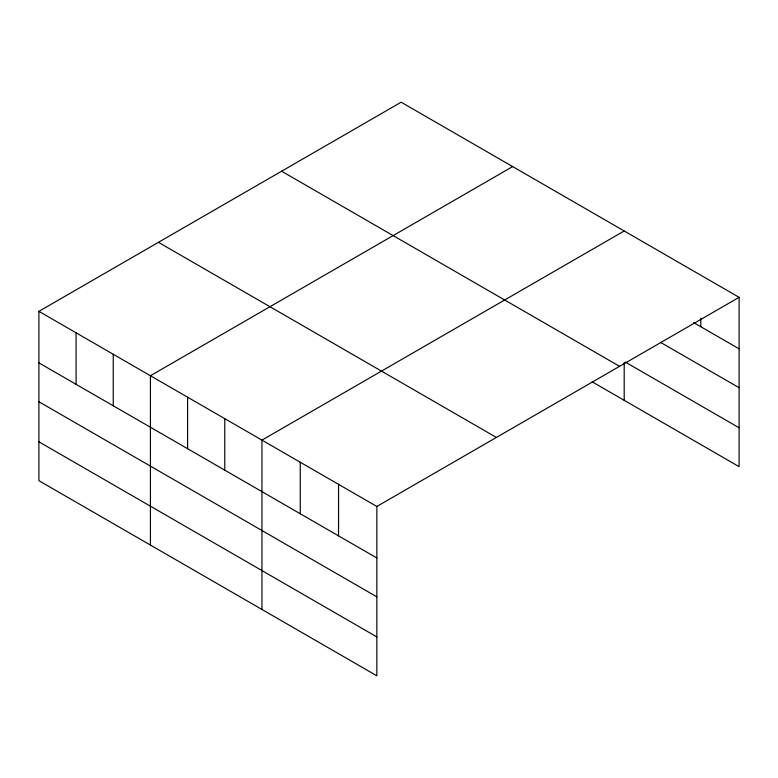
<?xml version="1.0" encoding="UTF-8"?>
<svg xmlns="http://www.w3.org/2000/svg" width="778" height="778" viewBox="0 0 778 778"><rect width="100%" height="100%" fill="white"/><g stroke="black" fill="none" stroke-linecap="round" stroke-linejoin="round"><path stroke-width="1.17" d="M739.1 297.322L401.147 102.2L38.9 311.346L38.9 480.678L376.853 675.8L376.853 506.459L739.1 297.322L739.1 466.654L592.184 381.833M512.673 166.589L150.426 375.735L150.426 545.067M624.199 230.978L261.953 440.124L261.953 609.456M693.548 322.539L739.1 348.836M660.425 342.291L739.1 387.716M625.23 362.033L739.1 427.774M281.607 171.218L619.56 366.331M158.44 242.328L496.393 437.44M38.9 311.346L376.853 506.459M38.9 362.859L376.853 557.972M38.9 401.74L376.853 596.852M38.9 441.797L376.853 636.919M700.803 318.328L700.803 326.721M624.199 362.645L624.199 400.32M338.547 484.344L338.547 535.857M300.25 462.239L300.25 513.743M224.774 418.661L224.774 470.175M187.595 397.198L187.595 448.712M113.248 354.272L113.248 405.785M76.079 332.809L76.079 384.322"/></g></svg>
